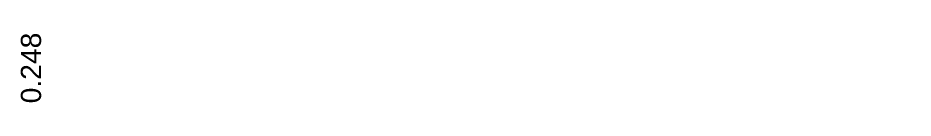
# Model space of a CAD drawing. Header units: millimetres. Extents: x -6075 to 5278, y -1947 to 2640.
# Drawn here: x 446 to 1556, y 200 to 324 of the extents above; entities that cross this region are included whole.
import ezdxf

# ---------------------------------------------------------------- set-up
doc = ezdxf.new("R2010")
doc.units = ezdxf.units.MM
doc.layers.add('biaozhu', color=7, linetype='Continuous')
doc.styles.get("Standard").update_dxf_attribs({"font": 'arial.ttf'})
doc.dimstyles.new('ISO-25-1', dxfattribs={"dimtxt": 25, "dimasz": 0, "dimexe": 2, "dimexo": 5, "dimtad": 1, "dimdec": 3, "dimlfac": 0.002, "dimdsep": 46, "dimtxsty": 'Standard', "dimblk": 'NONE', "dimcen": 2.5, "dimse1": 1, "dimse2": 1, "dimsd1": 1, "dimsd2": 1, "dimadec": 0, "dimazin": 0, "dimtfac": 1, "dimtdec": 3, "dimtmove": 0, "dimatfit": 3, "dimldrblk": 'NONE', "dimfxl": 1, "dimfxlon": 1, "dimarcsym": 0})

# ---------------------------------------------------------------- blocks, each defined once
blk = doc.blocks.new('*D105')
at = {"layer": 'Defpoints', "color": 0, "transparency": 16777216}
for p in [(475.6, 323.9), (2225.6, 323.9), (475.6, 200.1)]:
    blk.add_point(p, dxfattribs=at)
at = {"layer": 'biaozhu', "color": 0, "lineweight": 200, "transparency": 16777216, "insert": (462.2, 262), "char_height": 25, "attachment_point": 5, "rotation": 90}
blk.add_mtext('0.248', dxfattribs=at)
blk = doc.blocks.new('_None')

msp = doc.modelspace()

# ---------------------------------------------------------------- dimensions: what is measured, and where the dimension line sits
at = {"layer": 'biaozhu', "lineweight": 200}
dim = msp.add_linear_dim(base=(475.6368, 323.9099), p1=(475.6368, 200.1289), p2=(2225.5528, 323.9099), angle=90, dimstyle='ISO-25-1', dxfattribs=at)
dim.commit()
dim.dimension.update_dxf_attribs({"geometry": '*D105', "text_midpoint": (462.2475, 262.0194)})

doc.saveas('drawing.dxf')
